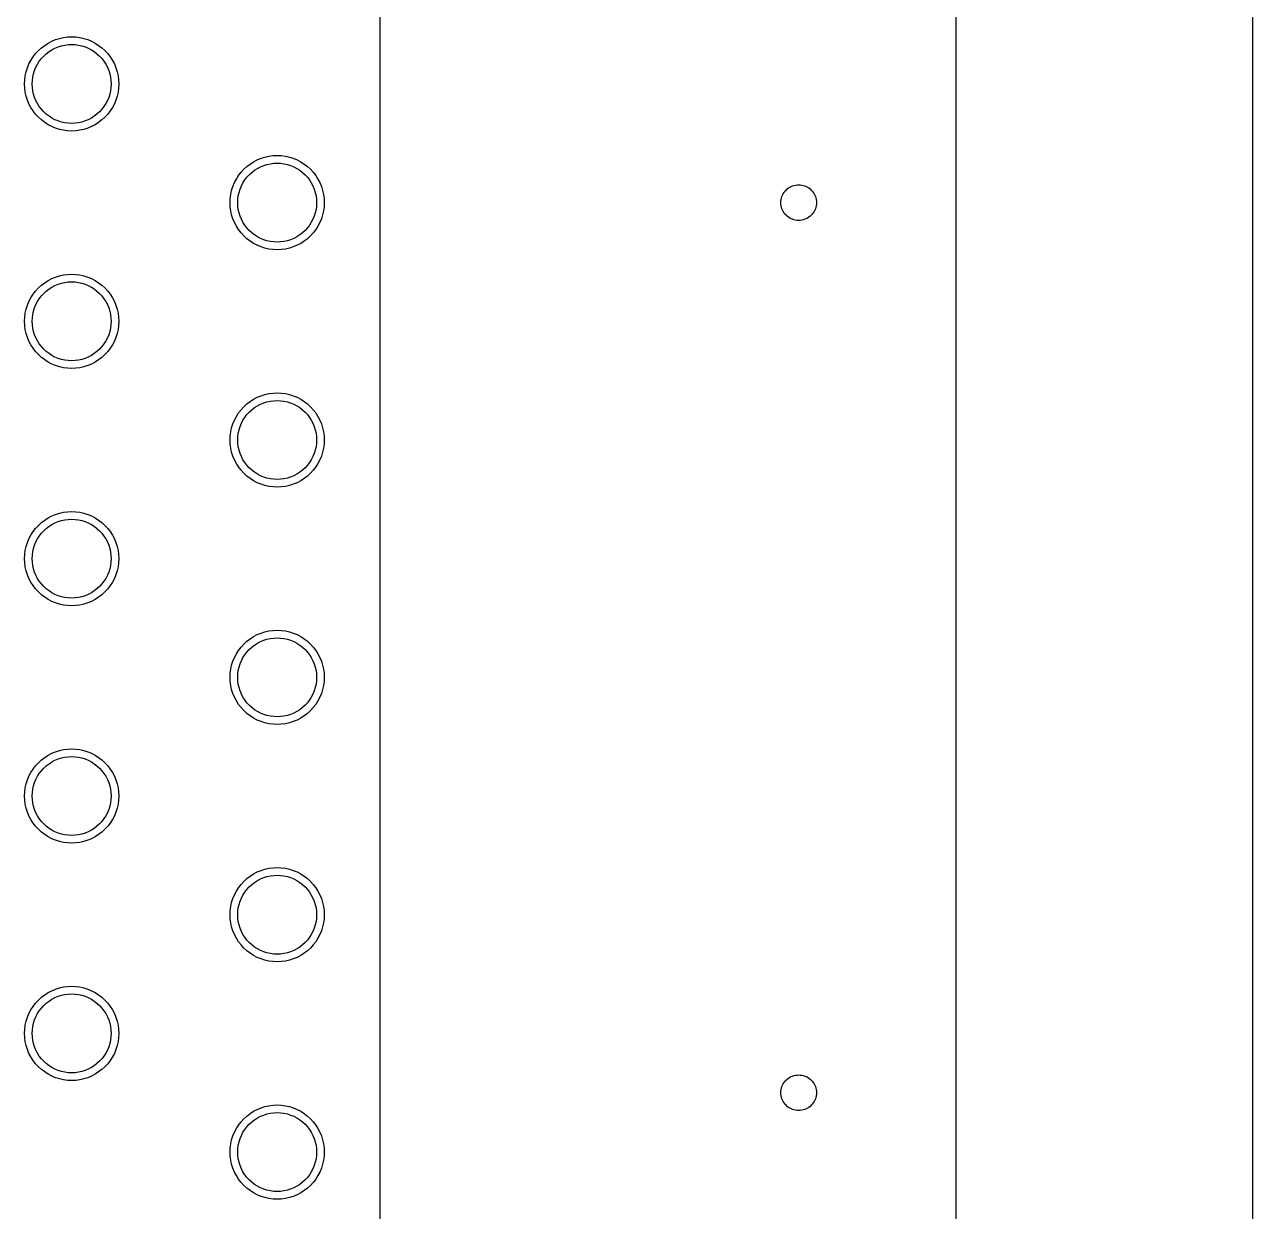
# Model space of a CAD drawing. Header units: millimetres. Extents: x 0 to 2033, y -1000001 to 3212.
# Drawn here: x 365 to 572, y 2005 to 2205 of the extents above; entities that cross this region are included whole.
import ezdxf

# ---------------------------------------------------------------- set-up
doc = ezdxf.new("R2010")
doc.units = ezdxf.units.MM
doc.layers.add('DRAWING', color=7, linetype='Continuous')

msp = doc.modelspace()

# ---------------------------------------------------------------- linework, layer by layer
at = {"layer": 'DRAWING', "linetype": 'CONTINUOUS', "true_color": 0x111111}
msp.add_line((522, 3150), (522, 320), dxfattribs=at)
at = {"layer": 'DRAWING', "linetype": 'CONTINUOUS', "true_color": 0xff6a00}
msp.add_line((572, 3150), (572, 320), dxfattribs=at)
at = {"layer": 'DRAWING', "linetype": 'CONTINUOUS', "true_color": 0x222222}
msp.add_line((424.92, 3135), (424.92, 335), dxfattribs=at)
at = {"layer": 'DRAWING', "linetype": 'CONTINUOUS', "true_color": 0xff1a1a}
for points in [[(380.9, 2195), (380.87, 2194.31), (380.78, 2193.62), (380.63, 2192.94), (380.42, 2192.28), (380.16, 2191.64), (379.84, 2191.03), (379.46, 2190.45), (379.04, 2189.9), (378.57, 2189.39), (378.06, 2188.92), (377.51, 2188.5), (376.93, 2188.12), (376.32, 2187.8), (375.68, 2187.54), (375.02, 2187.33), (374.34, 2187.18), (373.65, 2187.09), (372.96, 2187.06), (372.27, 2187.09), (371.58, 2187.18), (370.9, 2187.33), (370.24, 2187.54), (369.6, 2187.8), (368.99, 2188.12), (368.41, 2188.5), (367.86, 2188.92), (367.35, 2189.39), (366.88, 2189.9), (366.46, 2190.45), (366.08, 2191.03), (365.76, 2191.64), (365.5, 2192.28), (365.29, 2192.94), (365.14, 2193.62), (365.05, 2194.31), (365.02, 2195), (365.05, 2195.69), (365.14, 2196.38), (365.29, 2197.06), (365.5, 2197.72), (365.76, 2198.36), (366.08, 2198.97), (366.46, 2199.55), (366.88, 2200.1), (367.35, 2200.61), (367.86, 2201.08), (368.41, 2201.5), (368.99, 2201.88), (369.6, 2202.2), (370.24, 2202.46), (370.9, 2202.67), (371.58, 2202.82), (372.27, 2202.91), (372.96, 2202.94), (373.65, 2202.91), (374.34, 2202.82), (375.02, 2202.67), (375.68, 2202.46), (376.32, 2202.2), (376.93, 2201.88), (377.51, 2201.5), (378.06, 2201.08), (378.57, 2200.61), (379.04, 2200.1), (379.46, 2199.55), (379.84, 2198.97), (380.16, 2198.36), (380.42, 2197.72), (380.63, 2197.06), (380.78, 2196.38), (380.87, 2195.69), (380.9, 2195)], [(415.54, 2175), (415.51, 2174.31), (415.42, 2173.62), (415.27, 2172.94), (415.06, 2172.28), (414.8, 2171.64), (414.48, 2171.03), (414.1, 2170.45), (413.68, 2169.9), (413.21, 2169.39), (412.7, 2168.92), (412.15, 2168.5), (411.57, 2168.12), (410.96, 2167.8), (410.32, 2167.54), (409.66, 2167.33), (408.98, 2167.18), (408.29, 2167.09), (407.6, 2167.06), (406.91, 2167.09), (406.22, 2167.18), (405.54, 2167.33), (404.88, 2167.54), (404.24, 2167.8), (403.63, 2168.12), (403.05, 2168.5), (402.5, 2168.92), (401.99, 2169.39), (401.52, 2169.9), (401.1, 2170.45), (400.72, 2171.03), (400.4, 2171.64), (400.14, 2172.28), (399.93, 2172.94), (399.78, 2173.62), (399.69, 2174.31), (399.66, 2175), (399.69, 2175.69), (399.78, 2176.38), (399.93, 2177.06), (400.14, 2177.72), (400.4, 2178.36), (400.72, 2178.97), (401.1, 2179.55), (401.52, 2180.1), (401.99, 2180.61), (402.5, 2181.08), (403.05, 2181.5), (403.63, 2181.88), (404.24, 2182.2), (404.88, 2182.46), (405.54, 2182.67), (406.22, 2182.82), (406.91, 2182.91), (407.6, 2182.94), (408.29, 2182.91), (408.98, 2182.82), (409.66, 2182.67), (410.32, 2182.46), (410.96, 2182.2), (411.57, 2181.88), (412.15, 2181.5), (412.7, 2181.08), (413.21, 2180.61), (413.68, 2180.1), (414.1, 2179.55), (414.48, 2178.97), (414.8, 2178.36), (415.06, 2177.72), (415.27, 2177.06), (415.42, 2176.38), (415.51, 2175.69), (415.54, 2175)], [(380.9, 2155), (380.87, 2154.31), (380.78, 2153.62), (380.63, 2152.94), (380.42, 2152.28), (380.16, 2151.64), (379.84, 2151.03), (379.46, 2150.45), (379.04, 2149.9), (378.57, 2149.39), (378.06, 2148.92), (377.51, 2148.5), (376.93, 2148.12), (376.32, 2147.8), (375.68, 2147.54), (375.02, 2147.33), (374.34, 2147.18), (373.65, 2147.09), (372.96, 2147.06), (372.27, 2147.09), (371.58, 2147.18), (370.9, 2147.33), (370.24, 2147.54), (369.6, 2147.8), (368.99, 2148.12), (368.41, 2148.5), (367.86, 2148.92), (367.35, 2149.39), (366.88, 2149.9), (366.46, 2150.45), (366.08, 2151.03), (365.76, 2151.64), (365.5, 2152.28), (365.29, 2152.94), (365.14, 2153.62), (365.05, 2154.31), (365.02, 2155), (365.05, 2155.69), (365.14, 2156.38), (365.29, 2157.06), (365.5, 2157.72), (365.76, 2158.36), (366.08, 2158.97), (366.46, 2159.55), (366.88, 2160.1), (367.35, 2160.61), (367.86, 2161.08), (368.41, 2161.5), (368.99, 2161.88), (369.6, 2162.2), (370.24, 2162.46), (370.9, 2162.67), (371.58, 2162.82), (372.27, 2162.91), (372.96, 2162.94), (373.65, 2162.91), (374.34, 2162.82), (375.02, 2162.67), (375.68, 2162.46), (376.32, 2162.2), (376.93, 2161.88), (377.51, 2161.5), (378.06, 2161.08), (378.57, 2160.61), (379.04, 2160.1), (379.46, 2159.55), (379.84, 2158.97), (380.16, 2158.36), (380.42, 2157.72), (380.63, 2157.06), (380.78, 2156.38), (380.87, 2155.69), (380.9, 2155)], [(415.54, 2135), (415.51, 2134.31), (415.42, 2133.62), (415.27, 2132.94), (415.06, 2132.28), (414.8, 2131.64), (414.48, 2131.03), (414.1, 2130.45), (413.68, 2129.9), (413.21, 2129.39), (412.7, 2128.92), (412.15, 2128.5), (411.57, 2128.12), (410.96, 2127.8), (410.32, 2127.54), (409.66, 2127.33), (408.98, 2127.18), (408.29, 2127.09), (407.6, 2127.06), (406.91, 2127.09), (406.22, 2127.18), (405.54, 2127.33), (404.88, 2127.54), (404.24, 2127.8), (403.63, 2128.12), (403.05, 2128.5), (402.5, 2128.92), (401.99, 2129.39), (401.52, 2129.9), (401.1, 2130.45), (400.72, 2131.03), (400.4, 2131.64), (400.14, 2132.28), (399.93, 2132.94), (399.78, 2133.62), (399.69, 2134.31), (399.66, 2135), (399.69, 2135.69), (399.78, 2136.38), (399.93, 2137.06), (400.14, 2137.72), (400.4, 2138.36), (400.72, 2138.97), (401.1, 2139.55), (401.52, 2140.1), (401.99, 2140.61), (402.5, 2141.08), (403.05, 2141.5), (403.63, 2141.88), (404.24, 2142.2), (404.88, 2142.46), (405.54, 2142.67), (406.22, 2142.82), (406.91, 2142.91), (407.6, 2142.94), (408.29, 2142.91), (408.98, 2142.82), (409.66, 2142.67), (410.32, 2142.46), (410.96, 2142.2), (411.57, 2141.88), (412.15, 2141.5), (412.7, 2141.08), (413.21, 2140.61), (413.68, 2140.1), (414.1, 2139.55), (414.48, 2138.97), (414.8, 2138.36), (415.06, 2137.72), (415.27, 2137.06), (415.42, 2136.38), (415.51, 2135.69), (415.54, 2135)], [(380.9, 2115), (380.87, 2114.31), (380.78, 2113.62), (380.63, 2112.94), (380.42, 2112.28), (380.16, 2111.64), (379.84, 2111.03), (379.46, 2110.45), (379.04, 2109.9), (378.57, 2109.39), (378.06, 2108.92), (377.51, 2108.5), (376.93, 2108.12), (376.32, 2107.8), (375.68, 2107.54), (375.02, 2107.33), (374.34, 2107.18), (373.65, 2107.09), (372.96, 2107.06), (372.27, 2107.09), (371.58, 2107.18), (370.9, 2107.33), (370.24, 2107.54), (369.6, 2107.8), (368.99, 2108.12), (368.41, 2108.5), (367.86, 2108.92), (367.35, 2109.39), (366.88, 2109.9), (366.46, 2110.45), (366.08, 2111.03), (365.76, 2111.64), (365.5, 2112.28), (365.29, 2112.94), (365.14, 2113.62), (365.05, 2114.31), (365.02, 2115), (365.05, 2115.69), (365.14, 2116.38), (365.29, 2117.06), (365.5, 2117.72), (365.76, 2118.36), (366.08, 2118.97), (366.46, 2119.55), (366.88, 2120.1), (367.35, 2120.61), (367.86, 2121.08), (368.41, 2121.5), (368.99, 2121.88), (369.6, 2122.2), (370.24, 2122.46), (370.9, 2122.67), (371.58, 2122.82), (372.27, 2122.91), (372.96, 2122.94), (373.65, 2122.91), (374.34, 2122.82), (375.02, 2122.67), (375.68, 2122.46), (376.32, 2122.2), (376.93, 2121.88), (377.51, 2121.5), (378.06, 2121.08), (378.57, 2120.61), (379.04, 2120.1), (379.46, 2119.55), (379.84, 2118.97), (380.16, 2118.36), (380.42, 2117.72), (380.63, 2117.06), (380.78, 2116.38), (380.87, 2115.69), (380.9, 2115)], [(415.54, 2095), (415.51, 2094.31), (415.42, 2093.62), (415.27, 2092.94), (415.06, 2092.28), (414.8, 2091.64), (414.48, 2091.03), (414.1, 2090.45), (413.68, 2089.9), (413.21, 2089.39), (412.7, 2088.92), (412.15, 2088.5), (411.57, 2088.12), (410.96, 2087.8), (410.32, 2087.54), (409.66, 2087.33), (408.98, 2087.18), (408.29, 2087.09), (407.6, 2087.06), (406.91, 2087.09), (406.22, 2087.18), (405.54, 2087.33), (404.88, 2087.54), (404.24, 2087.8), (403.63, 2088.12), (403.05, 2088.5), (402.5, 2088.92), (401.99, 2089.39), (401.52, 2089.9), (401.1, 2090.45), (400.72, 2091.03), (400.4, 2091.64), (400.14, 2092.28), (399.93, 2092.94), (399.78, 2093.62), (399.69, 2094.31), (399.66, 2095), (399.69, 2095.69), (399.78, 2096.38), (399.93, 2097.06), (400.14, 2097.72), (400.4, 2098.36), (400.72, 2098.97), (401.1, 2099.55), (401.52, 2100.1), (401.99, 2100.61), (402.5, 2101.08), (403.05, 2101.5), (403.63, 2101.88), (404.24, 2102.2), (404.88, 2102.46), (405.54, 2102.67), (406.22, 2102.82), (406.91, 2102.91), (407.6, 2102.94), (408.29, 2102.91), (408.98, 2102.82), (409.66, 2102.67), (410.32, 2102.46), (410.96, 2102.2), (411.57, 2101.88), (412.15, 2101.5), (412.7, 2101.08), (413.21, 2100.61), (413.68, 2100.1), (414.1, 2099.55), (414.48, 2098.97), (414.8, 2098.36), (415.06, 2097.72), (415.27, 2097.06), (415.42, 2096.38), (415.51, 2095.69), (415.54, 2095)], [(380.9, 2075), (380.87, 2074.31), (380.78, 2073.62), (380.63, 2072.94), (380.42, 2072.28), (380.16, 2071.64), (379.84, 2071.03), (379.46, 2070.45), (379.04, 2069.9), (378.57, 2069.39), (378.06, 2068.92), (377.51, 2068.5), (376.93, 2068.12), (376.32, 2067.8), (375.68, 2067.54), (375.02, 2067.33), (374.34, 2067.18), (373.65, 2067.09), (372.96, 2067.06), (372.27, 2067.09), (371.58, 2067.18), (370.9, 2067.33), (370.24, 2067.54), (369.6, 2067.8), (368.99, 2068.12), (368.41, 2068.5), (367.86, 2068.92), (367.35, 2069.39), (366.88, 2069.9), (366.46, 2070.45), (366.08, 2071.03), (365.76, 2071.64), (365.5, 2072.28), (365.29, 2072.94), (365.14, 2073.62), (365.05, 2074.31), (365.02, 2075), (365.05, 2075.69), (365.14, 2076.38), (365.29, 2077.06), (365.5, 2077.72), (365.76, 2078.36), (366.08, 2078.97), (366.46, 2079.55), (366.88, 2080.1), (367.35, 2080.61), (367.86, 2081.08), (368.41, 2081.5), (368.99, 2081.88), (369.6, 2082.2), (370.24, 2082.46), (370.9, 2082.67), (371.58, 2082.82), (372.27, 2082.91), (372.96, 2082.94), (373.65, 2082.91), (374.34, 2082.82), (375.02, 2082.67), (375.68, 2082.46), (376.32, 2082.2), (376.93, 2081.88), (377.51, 2081.5), (378.06, 2081.08), (378.57, 2080.61), (379.04, 2080.1), (379.46, 2079.55), (379.84, 2078.97), (380.16, 2078.36), (380.42, 2077.72), (380.63, 2077.06), (380.78, 2076.38), (380.87, 2075.69), (380.9, 2075)], [(415.54, 2055), (415.51, 2054.31), (415.42, 2053.62), (415.27, 2052.94), (415.06, 2052.28), (414.8, 2051.64), (414.48, 2051.03), (414.1, 2050.45), (413.68, 2049.9), (413.21, 2049.39), (412.7, 2048.92), (412.15, 2048.5), (411.57, 2048.12), (410.96, 2047.8), (410.32, 2047.54), (409.66, 2047.33), (408.98, 2047.18), (408.29, 2047.09), (407.6, 2047.06), (406.91, 2047.09), (406.22, 2047.18), (405.54, 2047.33), (404.88, 2047.54), (404.24, 2047.8), (403.63, 2048.12), (403.05, 2048.5), (402.5, 2048.92), (401.99, 2049.39), (401.52, 2049.9), (401.1, 2050.45), (400.72, 2051.03), (400.4, 2051.64), (400.14, 2052.28), (399.93, 2052.94), (399.78, 2053.62), (399.69, 2054.31), (399.66, 2055), (399.69, 2055.69), (399.78, 2056.38), (399.93, 2057.06), (400.14, 2057.72), (400.4, 2058.36), (400.72, 2058.97), (401.1, 2059.55), (401.52, 2060.1), (401.99, 2060.61), (402.5, 2061.08), (403.05, 2061.5), (403.63, 2061.88), (404.24, 2062.2), (404.88, 2062.46), (405.54, 2062.67), (406.22, 2062.82), (406.91, 2062.91), (407.6, 2062.94), (408.29, 2062.91), (408.98, 2062.82), (409.66, 2062.67), (410.32, 2062.46), (410.96, 2062.2), (411.57, 2061.88), (412.15, 2061.5), (412.7, 2061.08), (413.21, 2060.61), (413.68, 2060.1), (414.1, 2059.55), (414.48, 2058.97), (414.8, 2058.36), (415.06, 2057.72), (415.27, 2057.06), (415.42, 2056.38), (415.51, 2055.69), (415.54, 2055)], [(380.9, 2035), (380.87, 2034.31), (380.78, 2033.62), (380.63, 2032.94), (380.42, 2032.28), (380.16, 2031.64), (379.84, 2031.03), (379.46, 2030.45), (379.04, 2029.9), (378.57, 2029.39), (378.06, 2028.92), (377.51, 2028.5), (376.93, 2028.12), (376.32, 2027.8), (375.68, 2027.54), (375.02, 2027.33), (374.34, 2027.18), (373.65, 2027.09), (372.96, 2027.06), (372.27, 2027.09), (371.58, 2027.18), (370.9, 2027.33), (370.24, 2027.54), (369.6, 2027.8), (368.99, 2028.12), (368.41, 2028.5), (367.86, 2028.92), (367.35, 2029.39), (366.88, 2029.9), (366.46, 2030.45), (366.08, 2031.03), (365.76, 2031.64), (365.5, 2032.28), (365.29, 2032.94), (365.14, 2033.62), (365.05, 2034.31), (365.02, 2035), (365.05, 2035.69), (365.14, 2036.38), (365.29, 2037.06), (365.5, 2037.72), (365.76, 2038.36), (366.08, 2038.97), (366.46, 2039.55), (366.88, 2040.1), (367.35, 2040.61), (367.86, 2041.08), (368.41, 2041.5), (368.99, 2041.88), (369.6, 2042.2), (370.24, 2042.46), (370.9, 2042.67), (371.58, 2042.82), (372.27, 2042.91), (372.96, 2042.94), (373.65, 2042.91), (374.34, 2042.82), (375.02, 2042.67), (375.68, 2042.46), (376.32, 2042.2), (376.93, 2041.88), (377.51, 2041.5), (378.06, 2041.08), (378.57, 2040.61), (379.04, 2040.1), (379.46, 2039.55), (379.84, 2038.97), (380.16, 2038.36), (380.42, 2037.72), (380.63, 2037.06), (380.78, 2036.38), (380.87, 2035.69), (380.9, 2035)], [(415.54, 2015), (415.51, 2014.31), (415.42, 2013.62), (415.27, 2012.94), (415.06, 2012.28), (414.8, 2011.64), (414.48, 2011.03), (414.1, 2010.45), (413.68, 2009.9), (413.21, 2009.39), (412.7, 2008.92), (412.15, 2008.5), (411.57, 2008.12), (410.96, 2007.8), (410.32, 2007.54), (409.66, 2007.33), (408.98, 2007.18), (408.29, 2007.09), (407.6, 2007.06), (406.91, 2007.09), (406.22, 2007.18), (405.54, 2007.33), (404.88, 2007.54), (404.24, 2007.8), (403.63, 2008.12), (403.05, 2008.5), (402.5, 2008.92), (401.99, 2009.39), (401.52, 2009.9), (401.1, 2010.45), (400.72, 2011.03), (400.4, 2011.64), (400.14, 2012.28), (399.93, 2012.94), (399.78, 2013.62), (399.69, 2014.31), (399.66, 2015), (399.69, 2015.69), (399.78, 2016.38), (399.93, 2017.06), (400.14, 2017.72), (400.4, 2018.36), (400.72, 2018.97), (401.1, 2019.55), (401.52, 2020.1), (401.99, 2020.61), (402.5, 2021.08), (403.05, 2021.5), (403.63, 2021.88), (404.24, 2022.2), (404.88, 2022.46), (405.54, 2022.67), (406.22, 2022.82), (406.91, 2022.91), (407.6, 2022.94), (408.29, 2022.91), (408.98, 2022.82), (409.66, 2022.67), (410.32, 2022.46), (410.96, 2022.2), (411.57, 2021.88), (412.15, 2021.5), (412.7, 2021.08), (413.21, 2020.61), (413.68, 2020.1), (414.1, 2019.55), (414.48, 2018.97), (414.8, 2018.36), (415.06, 2017.72), (415.27, 2017.06), (415.42, 2016.38), (415.51, 2015.69), (415.54, 2015)]]:
    msp.add_lwpolyline(points, close=True, dxfattribs=at)
at = {"layer": 'DRAWING', "linetype": 'CONTINUOUS', "true_color": 0x111111}
for points in [[(379.61, 2195), (379.58, 2194.42), (379.51, 2193.85), (379.38, 2193.28), (379.21, 2192.73), (378.99, 2192.19), (378.72, 2191.68), (378.41, 2191.19), (378.05, 2190.73), (377.66, 2190.3), (377.23, 2189.91), (376.77, 2189.55), (376.29, 2189.24), (375.77, 2188.97), (375.23, 2188.75), (374.68, 2188.58), (374.11, 2188.45), (373.54, 2188.38), (372.96, 2188.35), (372.38, 2188.38), (371.81, 2188.45), (371.24, 2188.58), (370.69, 2188.75), (370.15, 2188.97), (369.64, 2189.24), (369.15, 2189.55), (368.69, 2189.91), (368.26, 2190.3), (367.87, 2190.73), (367.51, 2191.19), (367.2, 2191.68), (366.93, 2192.19), (366.71, 2192.73), (366.54, 2193.28), (366.41, 2193.85), (366.34, 2194.42), (366.31, 2195), (366.34, 2195.58), (366.41, 2196.15), (366.54, 2196.72), (366.71, 2197.27), (366.93, 2197.81), (367.2, 2198.32), (367.51, 2198.81), (367.87, 2199.27), (368.26, 2199.7), (368.69, 2200.09), (369.15, 2200.45), (369.64, 2200.76), (370.15, 2201.03), (370.69, 2201.25), (371.24, 2201.42), (371.81, 2201.55), (372.38, 2201.62), (372.96, 2201.65), (373.54, 2201.62), (374.11, 2201.55), (374.68, 2201.42), (375.23, 2201.25), (375.77, 2201.03), (376.29, 2200.76), (376.77, 2200.45), (377.23, 2200.09), (377.66, 2199.7), (378.05, 2199.27), (378.41, 2198.81), (378.72, 2198.32), (378.99, 2197.81), (379.21, 2197.27), (379.38, 2196.72), (379.51, 2196.15), (379.58, 2195.58), (379.61, 2195)], [(414.25, 2175), (414.22, 2174.42), (414.15, 2173.85), (414.02, 2173.28), (413.85, 2172.73), (413.63, 2172.19), (413.36, 2171.68), (413.05, 2171.19), (412.69, 2170.73), (412.3, 2170.3), (411.87, 2169.91), (411.41, 2169.55), (410.93, 2169.24), (410.41, 2168.97), (409.87, 2168.75), (409.32, 2168.58), (408.75, 2168.45), (408.18, 2168.38), (407.6, 2168.35), (407.02, 2168.38), (406.45, 2168.45), (405.88, 2168.58), (405.33, 2168.75), (404.79, 2168.97), (404.28, 2169.24), (403.79, 2169.55), (403.33, 2169.91), (402.9, 2170.3), (402.51, 2170.73), (402.15, 2171.19), (401.84, 2171.68), (401.57, 2172.19), (401.35, 2172.73), (401.18, 2173.28), (401.05, 2173.85), (400.98, 2174.42), (400.95, 2175), (400.98, 2175.58), (401.05, 2176.15), (401.18, 2176.72), (401.35, 2177.27), (401.57, 2177.81), (401.84, 2178.32), (402.15, 2178.81), (402.51, 2179.27), (402.9, 2179.7), (403.33, 2180.09), (403.79, 2180.45), (404.28, 2180.76), (404.79, 2181.03), (405.33, 2181.25), (405.88, 2181.42), (406.45, 2181.55), (407.02, 2181.62), (407.6, 2181.65), (408.18, 2181.62), (408.75, 2181.55), (409.32, 2181.42), (409.87, 2181.25), (410.41, 2181.03), (410.93, 2180.76), (411.41, 2180.45), (411.87, 2180.09), (412.3, 2179.7), (412.69, 2179.27), (413.05, 2178.81), (413.36, 2178.32), (413.63, 2177.81), (413.85, 2177.27), (414.02, 2176.72), (414.15, 2176.15), (414.22, 2175.58), (414.25, 2175)], [(498.5, 2175), (498.49, 2174.74), (498.45, 2174.48), (498.4, 2174.22), (498.32, 2173.97), (498.22, 2173.73), (498.1, 2173.5), (497.96, 2173.28), (497.8, 2173.07), (497.62, 2172.88), (497.43, 2172.7), (497.22, 2172.54), (497, 2172.4), (496.77, 2172.28), (496.53, 2172.18), (496.28, 2172.1), (496.02, 2172.05), (495.76, 2172.01), (495.5, 2172), (495.24, 2172.01), (494.98, 2172.05), (494.72, 2172.1), (494.47, 2172.18), (494.23, 2172.28), (494, 2172.4), (493.78, 2172.54), (493.57, 2172.7), (493.38, 2172.88), (493.2, 2173.07), (493.04, 2173.28), (492.9, 2173.5), (492.78, 2173.73), (492.68, 2173.97), (492.6, 2174.22), (492.55, 2174.48), (492.51, 2174.74), (492.5, 2175), (492.51, 2175.26), (492.55, 2175.52), (492.6, 2175.78), (492.68, 2176.03), (492.78, 2176.27), (492.9, 2176.5), (493.04, 2176.72), (493.2, 2176.93), (493.38, 2177.12), (493.57, 2177.3), (493.78, 2177.46), (494, 2177.6), (494.23, 2177.72), (494.47, 2177.82), (494.72, 2177.9), (494.98, 2177.95), (495.24, 2177.99), (495.5, 2178), (495.76, 2177.99), (496.02, 2177.95), (496.28, 2177.9), (496.53, 2177.82), (496.77, 2177.72), (497, 2177.6), (497.22, 2177.46), (497.43, 2177.3), (497.62, 2177.12), (497.8, 2176.93), (497.96, 2176.72), (498.1, 2176.5), (498.22, 2176.27), (498.32, 2176.03), (498.4, 2175.78), (498.45, 2175.52), (498.49, 2175.26), (498.5, 2175)], [(379.61, 2155), (379.58, 2154.42), (379.51, 2153.85), (379.38, 2153.28), (379.21, 2152.73), (378.99, 2152.19), (378.72, 2151.68), (378.41, 2151.19), (378.05, 2150.73), (377.66, 2150.3), (377.23, 2149.91), (376.77, 2149.55), (376.29, 2149.24), (375.77, 2148.97), (375.23, 2148.75), (374.68, 2148.58), (374.11, 2148.45), (373.54, 2148.38), (372.96, 2148.35), (372.38, 2148.38), (371.81, 2148.45), (371.24, 2148.58), (370.69, 2148.75), (370.15, 2148.97), (369.64, 2149.24), (369.15, 2149.55), (368.69, 2149.91), (368.26, 2150.3), (367.87, 2150.73), (367.51, 2151.19), (367.2, 2151.68), (366.93, 2152.19), (366.71, 2152.73), (366.54, 2153.28), (366.41, 2153.85), (366.34, 2154.42), (366.31, 2155), (366.34, 2155.58), (366.41, 2156.15), (366.54, 2156.72), (366.71, 2157.27), (366.93, 2157.81), (367.2, 2158.32), (367.51, 2158.81), (367.87, 2159.27), (368.26, 2159.7), (368.69, 2160.09), (369.15, 2160.45), (369.64, 2160.76), (370.15, 2161.03), (370.69, 2161.25), (371.24, 2161.42), (371.81, 2161.55), (372.38, 2161.62), (372.96, 2161.65), (373.54, 2161.62), (374.11, 2161.55), (374.68, 2161.42), (375.23, 2161.25), (375.77, 2161.03), (376.29, 2160.76), (376.77, 2160.45), (377.23, 2160.09), (377.66, 2159.7), (378.05, 2159.27), (378.41, 2158.81), (378.72, 2158.32), (378.99, 2157.81), (379.21, 2157.27), (379.38, 2156.72), (379.51, 2156.15), (379.58, 2155.58), (379.61, 2155)], [(414.25, 2135), (414.22, 2134.42), (414.15, 2133.85), (414.02, 2133.28), (413.85, 2132.73), (413.63, 2132.19), (413.36, 2131.68), (413.05, 2131.19), (412.69, 2130.73), (412.3, 2130.3), (411.87, 2129.91), (411.41, 2129.55), (410.93, 2129.24), (410.41, 2128.97), (409.87, 2128.75), (409.32, 2128.58), (408.75, 2128.45), (408.18, 2128.38), (407.6, 2128.35), (407.02, 2128.38), (406.45, 2128.45), (405.88, 2128.58), (405.33, 2128.75), (404.79, 2128.97), (404.28, 2129.24), (403.79, 2129.55), (403.33, 2129.91), (402.9, 2130.3), (402.51, 2130.73), (402.15, 2131.19), (401.84, 2131.68), (401.57, 2132.19), (401.35, 2132.73), (401.18, 2133.28), (401.05, 2133.85), (400.98, 2134.42), (400.95, 2135), (400.98, 2135.58), (401.05, 2136.15), (401.18, 2136.72), (401.35, 2137.27), (401.57, 2137.81), (401.84, 2138.32), (402.15, 2138.81), (402.51, 2139.27), (402.9, 2139.7), (403.33, 2140.09), (403.79, 2140.45), (404.28, 2140.76), (404.79, 2141.03), (405.33, 2141.25), (405.88, 2141.42), (406.45, 2141.55), (407.02, 2141.62), (407.6, 2141.65), (408.18, 2141.62), (408.75, 2141.55), (409.32, 2141.42), (409.87, 2141.25), (410.41, 2141.03), (410.93, 2140.76), (411.41, 2140.45), (411.87, 2140.09), (412.3, 2139.7), (412.69, 2139.27), (413.05, 2138.81), (413.36, 2138.32), (413.63, 2137.81), (413.85, 2137.27), (414.02, 2136.72), (414.15, 2136.15), (414.22, 2135.58), (414.25, 2135)], [(379.61, 2115), (379.58, 2114.42), (379.51, 2113.85), (379.38, 2113.28), (379.21, 2112.73), (378.99, 2112.19), (378.72, 2111.68), (378.41, 2111.19), (378.05, 2110.73), (377.66, 2110.3), (377.23, 2109.91), (376.77, 2109.55), (376.29, 2109.24), (375.77, 2108.97), (375.23, 2108.75), (374.68, 2108.58), (374.11, 2108.45), (373.54, 2108.38), (372.96, 2108.35), (372.38, 2108.38), (371.81, 2108.45), (371.24, 2108.58), (370.69, 2108.75), (370.15, 2108.97), (369.64, 2109.24), (369.15, 2109.55), (368.69, 2109.91), (368.26, 2110.3), (367.87, 2110.73), (367.51, 2111.19), (367.2, 2111.68), (366.93, 2112.19), (366.71, 2112.73), (366.54, 2113.28), (366.41, 2113.85), (366.34, 2114.42), (366.31, 2115), (366.34, 2115.58), (366.41, 2116.15), (366.54, 2116.72), (366.71, 2117.27), (366.93, 2117.81), (367.2, 2118.32), (367.51, 2118.81), (367.87, 2119.27), (368.26, 2119.7), (368.69, 2120.09), (369.15, 2120.45), (369.64, 2120.76), (370.15, 2121.03), (370.69, 2121.25), (371.24, 2121.42), (371.81, 2121.55), (372.38, 2121.62), (372.96, 2121.65), (373.54, 2121.62), (374.11, 2121.55), (374.68, 2121.42), (375.23, 2121.25), (375.77, 2121.03), (376.29, 2120.76), (376.77, 2120.45), (377.23, 2120.09), (377.66, 2119.7), (378.05, 2119.27), (378.41, 2118.81), (378.72, 2118.32), (378.99, 2117.81), (379.21, 2117.27), (379.38, 2116.72), (379.51, 2116.15), (379.58, 2115.58), (379.61, 2115)], [(414.25, 2095), (414.22, 2094.42), (414.15, 2093.85), (414.02, 2093.28), (413.85, 2092.73), (413.63, 2092.19), (413.36, 2091.68), (413.05, 2091.19), (412.69, 2090.73), (412.3, 2090.3), (411.87, 2089.91), (411.41, 2089.55), (410.93, 2089.24), (410.41, 2088.97), (409.87, 2088.75), (409.32, 2088.58), (408.75, 2088.45), (408.18, 2088.38), (407.6, 2088.35), (407.02, 2088.38), (406.45, 2088.45), (405.88, 2088.58), (405.33, 2088.75), (404.79, 2088.97), (404.28, 2089.24), (403.79, 2089.55), (403.33, 2089.91), (402.9, 2090.3), (402.51, 2090.73), (402.15, 2091.19), (401.84, 2091.68), (401.57, 2092.19), (401.35, 2092.73), (401.18, 2093.28), (401.05, 2093.85), (400.98, 2094.42), (400.95, 2095), (400.98, 2095.58), (401.05, 2096.15), (401.18, 2096.72), (401.35, 2097.27), (401.57, 2097.81), (401.84, 2098.32), (402.15, 2098.81), (402.51, 2099.27), (402.9, 2099.7), (403.33, 2100.09), (403.79, 2100.45), (404.28, 2100.76), (404.79, 2101.03), (405.33, 2101.25), (405.88, 2101.42), (406.45, 2101.55), (407.02, 2101.62), (407.6, 2101.65), (408.18, 2101.62), (408.75, 2101.55), (409.32, 2101.42), (409.87, 2101.25), (410.41, 2101.03), (410.93, 2100.76), (411.41, 2100.45), (411.87, 2100.09), (412.3, 2099.7), (412.69, 2099.27), (413.05, 2098.81), (413.36, 2098.32), (413.63, 2097.81), (413.85, 2097.27), (414.02, 2096.72), (414.15, 2096.15), (414.22, 2095.58), (414.25, 2095)], [(379.61, 2075), (379.58, 2074.42), (379.51, 2073.85), (379.38, 2073.28), (379.21, 2072.73), (378.99, 2072.19), (378.72, 2071.68), (378.41, 2071.19), (378.05, 2070.73), (377.66, 2070.3), (377.23, 2069.91), (376.77, 2069.55), (376.29, 2069.24), (375.77, 2068.97), (375.23, 2068.75), (374.68, 2068.58), (374.11, 2068.45), (373.54, 2068.38), (372.96, 2068.35), (372.38, 2068.38), (371.81, 2068.45), (371.24, 2068.58), (370.69, 2068.75), (370.15, 2068.97), (369.64, 2069.24), (369.15, 2069.55), (368.69, 2069.91), (368.26, 2070.3), (367.87, 2070.73), (367.51, 2071.19), (367.2, 2071.68), (366.93, 2072.19), (366.71, 2072.73), (366.54, 2073.28), (366.41, 2073.85), (366.34, 2074.42), (366.31, 2075), (366.34, 2075.58), (366.41, 2076.15), (366.54, 2076.72), (366.71, 2077.27), (366.93, 2077.81), (367.2, 2078.32), (367.51, 2078.81), (367.87, 2079.27), (368.26, 2079.7), (368.69, 2080.09), (369.15, 2080.45), (369.64, 2080.76), (370.15, 2081.03), (370.69, 2081.25), (371.24, 2081.42), (371.81, 2081.55), (372.38, 2081.62), (372.96, 2081.65), (373.54, 2081.62), (374.11, 2081.55), (374.68, 2081.42), (375.23, 2081.25), (375.77, 2081.03), (376.29, 2080.76), (376.77, 2080.45), (377.23, 2080.09), (377.66, 2079.7), (378.05, 2079.27), (378.41, 2078.81), (378.72, 2078.32), (378.99, 2077.81), (379.21, 2077.27), (379.38, 2076.72), (379.51, 2076.15), (379.58, 2075.58), (379.61, 2075)], [(414.25, 2055), (414.22, 2054.42), (414.15, 2053.85), (414.02, 2053.28), (413.85, 2052.73), (413.63, 2052.19), (413.36, 2051.68), (413.05, 2051.19), (412.69, 2050.73), (412.3, 2050.3), (411.87, 2049.91), (411.41, 2049.55), (410.93, 2049.24), (410.41, 2048.97), (409.87, 2048.75), (409.32, 2048.58), (408.75, 2048.45), (408.18, 2048.38), (407.6, 2048.35), (407.02, 2048.38), (406.45, 2048.45), (405.88, 2048.58), (405.33, 2048.75), (404.79, 2048.97), (404.28, 2049.24), (403.79, 2049.55), (403.33, 2049.91), (402.9, 2050.3), (402.51, 2050.73), (402.15, 2051.19), (401.84, 2051.68), (401.57, 2052.19), (401.35, 2052.73), (401.18, 2053.28), (401.05, 2053.85), (400.98, 2054.42), (400.95, 2055), (400.98, 2055.58), (401.05, 2056.15), (401.18, 2056.72), (401.35, 2057.27), (401.57, 2057.81), (401.84, 2058.32), (402.15, 2058.81), (402.51, 2059.27), (402.9, 2059.7), (403.33, 2060.09), (403.79, 2060.45), (404.28, 2060.76), (404.79, 2061.03), (405.33, 2061.25), (405.88, 2061.42), (406.45, 2061.55), (407.02, 2061.62), (407.6, 2061.65), (408.18, 2061.62), (408.75, 2061.55), (409.32, 2061.42), (409.87, 2061.25), (410.41, 2061.03), (410.93, 2060.76), (411.41, 2060.45), (411.87, 2060.09), (412.3, 2059.7), (412.69, 2059.27), (413.05, 2058.81), (413.36, 2058.32), (413.63, 2057.81), (413.85, 2057.27), (414.02, 2056.72), (414.15, 2056.15), (414.22, 2055.58), (414.25, 2055)], [(379.61, 2035), (379.58, 2034.42), (379.51, 2033.85), (379.38, 2033.28), (379.21, 2032.73), (378.99, 2032.19), (378.72, 2031.67), (378.41, 2031.19), (378.05, 2030.73), (377.66, 2030.3), (377.23, 2029.91), (376.77, 2029.55), (376.29, 2029.24), (375.77, 2028.97), (375.23, 2028.75), (374.68, 2028.58), (374.11, 2028.45), (373.54, 2028.38), (372.96, 2028.35), (372.38, 2028.38), (371.81, 2028.45), (371.24, 2028.58), (370.69, 2028.75), (370.15, 2028.97), (369.64, 2029.24), (369.15, 2029.55), (368.69, 2029.91), (368.26, 2030.3), (367.87, 2030.73), (367.51, 2031.19), (367.2, 2031.67), (366.93, 2032.19), (366.71, 2032.73), (366.54, 2033.28), (366.41, 2033.85), (366.34, 2034.42), (366.31, 2035), (366.34, 2035.58), (366.41, 2036.15), (366.54, 2036.72), (366.71, 2037.27), (366.93, 2037.81), (367.2, 2038.33), (367.51, 2038.81), (367.87, 2039.27), (368.26, 2039.7), (368.69, 2040.09), (369.15, 2040.45), (369.64, 2040.76), (370.15, 2041.03), (370.69, 2041.25), (371.24, 2041.42), (371.81, 2041.55), (372.38, 2041.62), (372.96, 2041.65), (373.54, 2041.62), (374.11, 2041.55), (374.68, 2041.42), (375.23, 2041.25), (375.77, 2041.03), (376.29, 2040.76), (376.77, 2040.45), (377.23, 2040.09), (377.66, 2039.7), (378.05, 2039.27), (378.41, 2038.81), (378.72, 2038.33), (378.99, 2037.81), (379.21, 2037.27), (379.38, 2036.72), (379.51, 2036.15), (379.58, 2035.58), (379.61, 2035)], [(498.5, 2025), (498.49, 2024.74), (498.45, 2024.48), (498.4, 2024.22), (498.32, 2023.97), (498.22, 2023.73), (498.1, 2023.5), (497.96, 2023.28), (497.8, 2023.07), (497.62, 2022.88), (497.43, 2022.7), (497.22, 2022.54), (497, 2022.4), (496.77, 2022.28), (496.53, 2022.18), (496.28, 2022.1), (496.02, 2022.05), (495.76, 2022.01), (495.5, 2022), (495.24, 2022.01), (494.98, 2022.05), (494.72, 2022.1), (494.47, 2022.18), (494.23, 2022.28), (494, 2022.4), (493.78, 2022.54), (493.57, 2022.7), (493.38, 2022.88), (493.2, 2023.07), (493.04, 2023.28), (492.9, 2023.5), (492.78, 2023.73), (492.68, 2023.97), (492.6, 2024.22), (492.55, 2024.48), (492.51, 2024.74), (492.5, 2025), (492.51, 2025.26), (492.55, 2025.52), (492.6, 2025.78), (492.68, 2026.03), (492.78, 2026.27), (492.9, 2026.5), (493.04, 2026.72), (493.2, 2026.93), (493.38, 2027.12), (493.57, 2027.3), (493.78, 2027.46), (494, 2027.6), (494.23, 2027.72), (494.47, 2027.82), (494.72, 2027.9), (494.98, 2027.95), (495.24, 2027.99), (495.5, 2028), (495.76, 2027.99), (496.02, 2027.95), (496.28, 2027.9), (496.53, 2027.82), (496.77, 2027.72), (497, 2027.6), (497.22, 2027.46), (497.43, 2027.3), (497.62, 2027.12), (497.8, 2026.93), (497.96, 2026.72), (498.1, 2026.5), (498.22, 2026.27), (498.32, 2026.03), (498.4, 2025.78), (498.45, 2025.52), (498.49, 2025.26), (498.5, 2025)], [(414.25, 2015), (414.22, 2014.42), (414.15, 2013.85), (414.02, 2013.28), (413.85, 2012.73), (413.63, 2012.19), (413.36, 2011.67), (413.05, 2011.19), (412.69, 2010.73), (412.3, 2010.3), (411.87, 2009.91), (411.41, 2009.55), (410.93, 2009.24), (410.41, 2008.97), (409.87, 2008.75), (409.32, 2008.58), (408.75, 2008.45), (408.18, 2008.38), (407.6, 2008.35), (407.02, 2008.38), (406.45, 2008.45), (405.88, 2008.58), (405.33, 2008.75), (404.79, 2008.97), (404.28, 2009.24), (403.79, 2009.55), (403.33, 2009.91), (402.9, 2010.3), (402.51, 2010.73), (402.15, 2011.19), (401.84, 2011.67), (401.57, 2012.19), (401.35, 2012.73), (401.18, 2013.28), (401.05, 2013.85), (400.98, 2014.42), (400.95, 2015), (400.98, 2015.58), (401.05, 2016.15), (401.18, 2016.72), (401.35, 2017.27), (401.57, 2017.81), (401.84, 2018.33), (402.15, 2018.81), (402.51, 2019.27), (402.9, 2019.7), (403.33, 2020.09), (403.79, 2020.45), (404.28, 2020.76), (404.79, 2021.03), (405.33, 2021.25), (405.88, 2021.42), (406.45, 2021.55), (407.02, 2021.62), (407.6, 2021.65), (408.18, 2021.62), (408.75, 2021.55), (409.32, 2021.42), (409.87, 2021.25), (410.41, 2021.03), (410.93, 2020.76), (411.41, 2020.45), (411.87, 2020.09), (412.3, 2019.7), (412.69, 2019.27), (413.05, 2018.81), (413.36, 2018.33), (413.63, 2017.81), (413.85, 2017.27), (414.02, 2016.72), (414.15, 2016.15), (414.22, 2015.58), (414.25, 2015)]]:
    msp.add_lwpolyline(points, close=True, dxfattribs=at)

doc.saveas('drawing.dxf')
